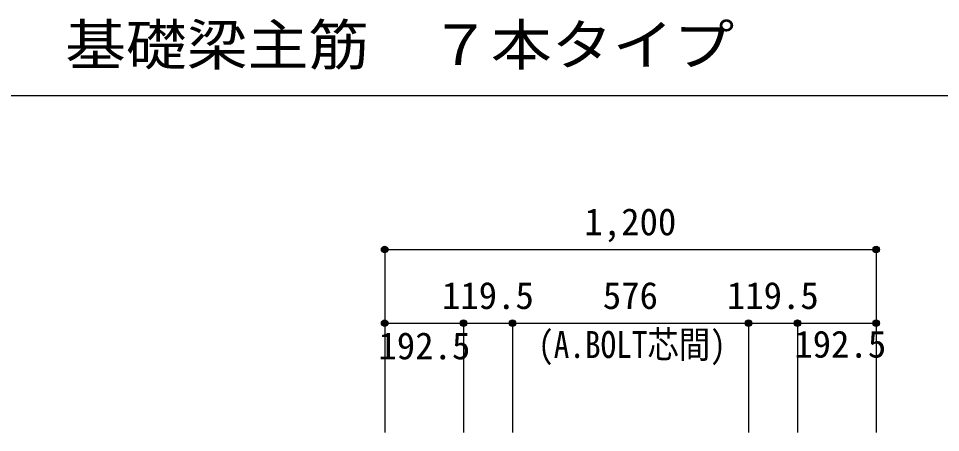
# Model space of a CAD drawing. Units: millimetres at full size, sheet at 1:30. Extents: x -5973 to 5954, y -4195 to 4201.
# Drawn here: x -942 to 1309, y -1045 to -33 of the extents above; entities that cross this region are included whole.
import ezdxf
from ezdxf.enums import TextEntityAlignment as Align

# ---------------------------------------------------------------- set-up
doc = ezdxf.new("R2010")
doc.units = ezdxf.units.MM
doc.header["$LTSCALE"] = 30
doc.header["$PDMODE"] = 32
doc.header["$PDSIZE"] = 15
for name, color, linetype in [('0-7_文字', 4, 'Continuous'), ('0-D_寸法', 4, 'Continuous'), ('6-7_文字', 7, 'Continuous'), ('F-0_枠', 6, 'Continuous')]:
    doc.layers.add(name, color=color, linetype=linetype)
doc.styles.add('ＭＳ ゴシック', font='')
doc.styles.get('ＭＳ ゴシック').set_extended_font_data('MS Gothic')

msp = doc.modelspace()

# ---------------------------------------------------------------- linework, layer by layer
at = {"layer": '0-D_寸法'}
for p, q in [((-47.56, -597.85), (-47.56, -777.85)), ((-47.56, -597.85), (-47.56, -777.85)), ((-47.56, -597.85), (1152.44, -597.85)), ((-47.56, -597.85), (1152.44, -597.85)), ((1152.44, -597.85), (1152.44, -777.85)), ((-47.56, -777.85), (-47.56, -1044.89)), ((-47.56, -777.85), (144.94, -777.85)), ((-47.56, -777.85), (-47.56, -1044.89)), ((144.94, -777.85), (144.94, -1044.89)), ((144.94, -777.85), (264.44, -777.85)), ((264.44, -777.85), (264.44, -1044.89)), ((264.44, -777.85), (840.44, -777.85)), ((840.44, -777.85), (840.44, -1044.89)), ((840.44, -777.85), (959.94, -777.85)), ((959.94, -777.85), (959.94, -1044.89)), ((959.94, -777.85), (1152.44, -777.85)), ((959.94, -777.85), (1152.44, -777.85)), ((1152.44, -777.85), (1152.44, -1044.89))]:
    msp.add_line(p, q, dxfattribs=at)
for centre, radius in [((-47.56, -597.85), 8), ((-47.56, -597.85), 7.2), ((-47.56, -597.85), 6.4), ((-47.56, -597.85), 5.6), ((-47.56, -597.85), 4.8), ((-47.56, -597.85), 4), ((-47.56, -597.85), 3.2), ((-47.56, -597.85), 2.4), ((-47.56, -597.85), 1.6), ((-47.56, -597.85), 0.8), ((1152.44, -597.85), 8), ((1152.44, -597.85), 7.2), ((1152.44, -597.85), 6.4), ((1152.44, -597.85), 5.6), ((1152.44, -597.85), 4.8), ((1152.44, -597.85), 4), ((1152.44, -597.85), 3.2), ((1152.44, -597.85), 2.4), ((1152.44, -597.85), 1.6), ((1152.44, -597.85), 0.8), ((-47.56, -777.85), 8), ((-47.56, -777.85), 7.2), ((-47.56, -777.85), 6.4), ((-47.56, -777.85), 5.6), ((-47.56, -777.85), 4.8), ((-47.56, -777.85), 4), ((-47.56, -777.85), 3.2), ((-47.56, -777.85), 2.4), ((-47.56, -777.85), 1.6), ((-47.56, -777.85), 0.8), ((144.94, -777.85), 8), ((144.94, -777.85), 7.2), ((144.94, -777.85), 6.4), ((144.94, -777.85), 5.6), ((144.94, -777.85), 4.8), ((144.94, -777.85), 4), ((144.94, -777.85), 3.2), ((144.94, -777.85), 2.4), ((144.94, -777.85), 1.6), ((144.94, -777.85), 0.8), ((264.44, -777.85), 8), ((264.44, -777.85), 7.2), ((264.44, -777.85), 6.4), ((264.44, -777.85), 5.6), ((264.44, -777.85), 4.8), ((264.44, -777.85), 4), ((264.44, -777.85), 3.2), ((264.44, -777.85), 2.4), ((264.44, -777.85), 1.6), ((264.44, -777.85), 0.8), ((840.44, -777.85), 8), ((840.44, -777.85), 7.2), ((840.44, -777.85), 6.4), ((840.44, -777.85), 5.6), ((840.44, -777.85), 4.8), ((840.44, -777.85), 4), ((840.44, -777.85), 3.2), ((840.44, -777.85), 2.4), ((840.44, -777.85), 1.6), ((840.44, -777.85), 0.8), ((959.94, -777.85), 8), ((959.94, -777.85), 7.2), ((959.94, -777.85), 6.4), ((959.94, -777.85), 5.6), ((959.94, -777.85), 4.8), ((959.94, -777.85), 4), ((959.94, -777.85), 3.2), ((959.94, -777.85), 2.4), ((959.94, -777.85), 1.6), ((959.94, -777.85), 0.8), ((1152.44, -777.85), 8), ((1152.44, -777.85), 7.2), ((1152.44, -777.85), 6.4), ((1152.44, -777.85), 5.6), ((1152.44, -777.85), 4.8), ((1152.44, -777.85), 4), ((1152.44, -777.85), 3.2), ((1152.44, -777.85), 2.4), ((1152.44, -777.85), 1.6), ((1152.44, -777.85), 0.8)]:
    msp.add_circle(centre, radius, dxfattribs=at)
at = {"layer": '0-D_寸法', "color": 7}
for p in [(-47.56, -597.85), (-47.56, -597.85), (1152.44, -597.85), (-47.56, -777.85), (-47.56, -777.85), (144.94, -777.85), (144.94, -777.85), (264.44, -777.85), (264.44, -777.85), (840.44, -777.85), (840.44, -777.85), (959.94, -777.85), (959.94, -777.85), (1152.44, -777.85), (1152.44, -777.85)]:
    msp.add_point(p, dxfattribs=at)
at = {"layer": 'F-0_枠', "color": 2}
msp.add_line((-5972.88, -222.05), (3723.6, -222.05), dxfattribs=at)

# ---------------------------------------------------------------- texts
at = {"layer": '0-7_文字', "style": 'ＭＳ ゴシック', "width": 0.85}
msp.add_text('(A.BOLT芯間)', height=65.98, dxfattribs=at).set_placement((326.92, -882.62), align=Align.BOTTOM_LEFT)
at = {"layer": '0-D_寸法', "style": 'ＭＳ ゴシック'}
for s, p in [('1,200', (439.94, -582.85)), ('119.5', (92.19, -762.85)), ('576', (484.94, -762.85)), ('119.5', (787.69, -762.85)), ('192.5', (-62.81, -885.77)), ('192.5', (952.42, -881.66))]:
    msp.add_text(s, height=65.98, dxfattribs=at).set_placement(p, align=Align.BOTTOM_LEFT)
at = {"layer": '6-7_文字', "color": 2, "style": 'ＭＳ ゴシック', "width": 1.1}
msp.add_text('\u3000\u3000基礎梁主筋\u3000７本タイプ', height=98.97, dxfattribs=at).set_placement((-1124.64, -177.05), align=Align.BOTTOM_LEFT)

doc.saveas('drawing.dxf')
